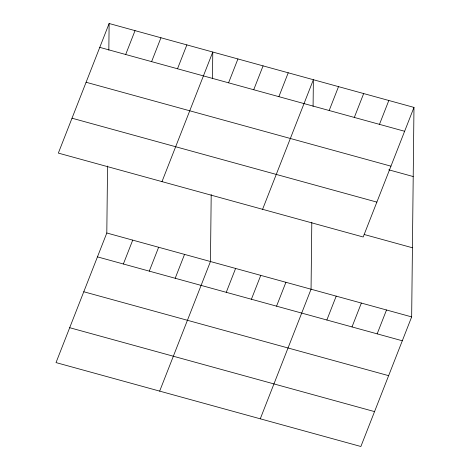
<?xml version="1.0" encoding="UTF-8"?>
<svg xmlns="http://www.w3.org/2000/svg" width="470" height="470" viewBox="0 0 470 470"><rect width="100%" height="100%" fill="white"/><g stroke="black" fill="none" stroke-linecap="round" stroke-linejoin="round"><path stroke-width="0.7" d="M413.976 107.407L363.193 237.003L58.339 153.097L109.128 23.5L413.976 107.407L411.661 316.903L360.872 446.5L56.024 362.593L106.808 232.997L107.554 166.022M108.834 50.143L109.128 23.5M211.2 194.551L210.46 261.526L159.671 391.122M212.481 78.672L212.775 52.029L161.986 181.626M311.804 222.239L311.058 289.214L260.274 418.811M313.085 106.361L313.378 79.718L262.589 209.314M125.684 54.502L135.037 30.632M151.599 61.635L160.951 37.765M177.507 68.767L186.866 44.897M123.369 263.999L132.722 240.129M149.278 271.131L158.637 247.261M228.573 82.82L237.926 58.95M175.192 278.264L184.546 254.393M253.724 89.741L263.077 65.871M278.875 96.667L288.228 72.797M226.258 292.317L235.611 268.446M251.403 299.237L260.762 275.373M329.17 110.509L338.529 86.639M276.554 306.164L285.913 282.294M354.321 117.43L363.674 93.565M379.472 124.356L388.825 100.486M326.856 320.005L336.209 296.135M352.007 326.926L361.36 303.062M377.157 333.853L386.51 309.983M99.775 47.37L404.623 131.277M86.098 82.262L390.952 166.168M388.761 169.811L413.212 176.544M72.01 118.205L376.864 202.112M364.221 234.501L412.425 247.772M106.808 232.997L411.661 316.903M97.454 256.867L402.308 340.774M83.783 291.758L388.631 375.665M69.695 327.702L374.549 411.608"/></g></svg>
